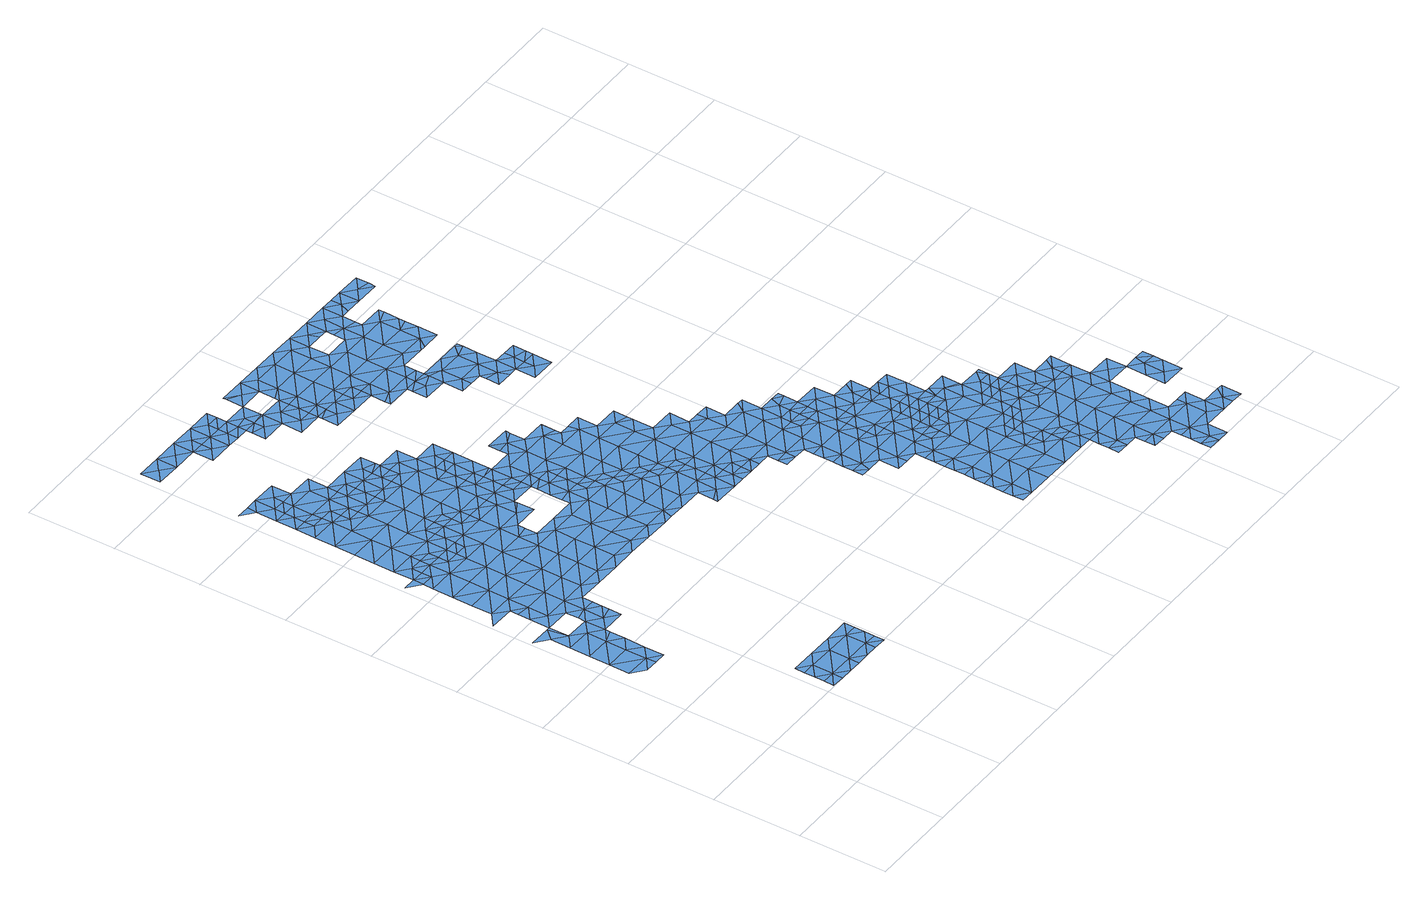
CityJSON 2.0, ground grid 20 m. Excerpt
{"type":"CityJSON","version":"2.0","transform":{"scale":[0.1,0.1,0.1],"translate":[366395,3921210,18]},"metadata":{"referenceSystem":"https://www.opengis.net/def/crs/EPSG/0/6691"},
"CityObjects":{
"waterbody1":{"type":"WaterBody","attributes":{"name":"9","class":"1140","function":"1","WaterBodyRiverFloodingRiskAttribute.description":"5","WaterBodyRiverFloodingRiskAttribute.rankOrg":"1","WaterBodyRiverFloodingRiskAttribute.adminType":"2","WaterBodyRiverFloodingRiskAttribute.scale":"L1"},"geometry":[{"type":"MultiSurface","lod":"1","boundaries":[[[0,1,2]],[[2,1,3]],[[4,1,0]],[[1,5,3]],[[5,6,3]],[[7,3,6]],[[7,8,9]],[[10,1,4]],[[11,12,13]],[[13,9,14]],[[8,14,9]],[[15,5,1]],[[14,11,13]],[[8,7,6]],[[1,10,15]],[[5,16,6]],[[11,14,17]],[[5,15,16]],[[18,19,20]],[[16,21,6]],[[6,22,8]],[[23,14,8]],[[17,24,25]],[[22,6,21]],[[22,23,8]],[[25,26,27]],[[19,28,20]],[[20,29,30]],[[24,17,31]],[[25,24,26]],[[19,27,26]],[[28,29,20]],[[29,32,30]],[[26,28,19]],[[22,33,23]],[[34,33,22]],[[23,35,36]],[[33,35,23]],[[36,35,31]],[[24,37,26]],[[32,38,39]],[[40,41,39]],[[37,28,26]],[[24,31,42]],[[43,38,32]],[[43,32,29]],[[44,35,33]],[[45,44,33]],[[31,35,42]],[[45,33,34]],[[24,42,37]],[[46,29,28]],[[40,39,38]],[[35,47,42]],[[48,35,44]],[[49,46,28]],[[49,28,37]],[[47,35,48]],[[29,50,43]],[[51,52,53]],[[52,40,38]],[[51,40,52]],[[46,50,29]],[[47,54,42]],[[55,37,42]],[[43,50,38]],[[56,53,52]],[[38,57,52]],[[58,49,37]],[[59,56,52]],[[57,59,52]],[[60,54,47]],[[38,61,57]],[[42,54,55]],[[59,62,56]],[[49,58,46]],[[38,50,61]],[[37,55,58]],[[46,63,50]],[[64,57,61]],[[60,65,54]],[[66,46,58]],[[61,67,64]],[[68,58,55]],[[46,66,63]],[[55,54,69]],[[70,67,61]],[[61,50,70]],[[71,65,60]],[[69,54,65]],[[69,68,55]],[[72,66,58]],[[50,63,70]],[[66,72,63]],[[70,73,67]],[[73,74,75]],[[75,67,73]],[[58,68,72]],[[73,76,74]],[[77,65,71]],[[65,78,69]],[[76,79,80]],[[72,81,63]],[[80,74,76]],[[82,68,69]],[[70,83,73]],[[70,63,83]],[[84,79,76]],[[85,77,71]],[[78,65,77]],[[78,82,69]],[[63,81,83]],[[76,73,86]],[[87,84,76]],[[72,88,81]],[[87,76,86]],[[89,73,83]],[[86,73,89]],[[72,68,90]],[[91,84,87]],[[92,83,81]],[[88,93,81]],[[93,92,81]],[[72,90,88]],[[68,82,90]],[[94,77,85]],[[95,86,89]],[[78,77,94]],[[90,96,88]],[[97,98,78]],[[99,100,83]],[[83,92,99]],[[95,89,101]],[[82,98,90]],[[85,102,94]],[[78,94,97]],[[82,78,98]],[[89,83,100]],[[89,100,101]],[[98,103,90]],[[92,104,99]],[[90,103,96]],[[105,101,100]],[[106,100,99]],[[97,94,107]],[[108,98,97]],[[94,102,107]],[[109,106,99]],[[109,99,104]],[[103,110,96]],[[100,111,105]],[[102,112,107]],[[97,107,108]],[[100,106,111]],[[98,113,103]],[[114,98,108]],[[115,111,106]],[[113,98,114]],[[103,113,110]],[[112,116,107]],[[106,117,115]],[[118,111,115]],[[108,107,116]],[[110,119,120]],[[121,116,112]],[[122,114,108]],[[120,119,123]],[[119,110,113]],[[124,122,108]],[[118,115,125]],[[125,115,117]],[[119,126,123]],[[108,116,124]],[[114,127,113]],[[128,116,121]],[[129,118,125]],[[130,119,113]],[[131,123,126]],[[131,132,117]],[[127,130,113]],[[132,131,126]],[[130,133,119]],[[133,134,119]],[[119,134,126]],[[127,114,122]],[[128,135,116]],[[116,136,124]],[[137,138,126]],[[126,134,137]],[[132,126,138]],[[139,122,124]],[[140,130,127]],[[136,116,135]],[[136,139,124]],[[127,122,141]],[[142,140,127]],[[128,143,135]],[[141,142,127]],[[142,144,140]],[[141,122,139]],[[145,146,147]],[[146,145,143]],[[148,135,143]],[[149,141,139]],[[150,139,136]],[[148,151,135]],[[151,150,136]],[[152,149,139]],[[147,153,145]],[[136,135,151]],[[143,145,148]],[[152,139,150]],[[149,152,154]],[[153,155,145]],[[145,155,148]],[[156,150,151]],[[157,158,148]],[[148,158,151]],[[148,155,157]],[[153,159,155]],[[160,156,151]],[[153,161,159]],[[151,158,160]],[[162,155,159]],[[163,156,160]],[[164,159,161]],[[159,165,162]],[[166,159,164]],[[165,159,166]]]}]},
"waterbody2":{"type":"WaterBody","attributes":{"name":"9","class":"1140","function":"1","WaterBodyRiverFloodingRiskAttribute.description":"5","WaterBodyRiverFloodingRiskAttribute.rankOrg":"2","WaterBodyRiverFloodingRiskAttribute.adminType":"2","WaterBodyRiverFloodingRiskAttribute.scale":"L1"},"geometry":[{"type":"MultiSurface","lod":"1","boundaries":[[[167,41,168]],[[41,40,168]],[[51,53,168]],[[168,53,169]],[[51,168,40]],[[53,170,169]],[[171,169,172]],[[53,56,170]],[[172,169,170]],[[173,174,175]],[[175,171,173]],[[56,62,170]],[[173,171,172]],[[176,177,174]],[[62,178,170]],[[170,178,172]],[[179,174,173]],[[64,180,57]],[[181,177,182]],[[59,57,180]],[[62,59,180]],[[183,184,181]],[[176,174,179]],[[180,178,62]],[[181,182,183]],[[185,181,184]],[[182,177,176]],[[172,186,173]],[[187,188,185]],[[189,188,190]],[[191,187,185]],[[64,75,180]],[[192,172,178]],[[185,184,191]],[[173,186,179]],[[67,75,64]],[[74,178,180]],[[193,182,176]],[[75,74,180]],[[179,194,176]],[[172,192,186]],[[195,188,187]],[[190,188,195]],[[74,80,178]],[[79,192,178]],[[176,196,193]],[[80,79,178]],[[197,196,176]],[[179,198,194]],[[197,176,194]],[[198,179,186]],[[195,187,199]],[[199,187,200]],[[201,186,192]],[[202,192,79]],[[203,194,198]],[[202,201,192]],[[200,204,199]],[[84,202,79]],[[198,205,203]],[[195,199,206]],[[198,186,201]],[[206,199,204]],[[84,91,202]],[[198,207,205]],[[207,198,201]],[[208,201,202]],[[87,209,91]],[[210,202,91]],[[211,205,207]],[[87,86,209]],[[209,86,95]],[[212,207,201]],[[213,211,207]],[[210,91,209]],[[95,101,209]],[[202,210,208]],[[212,213,207]],[[201,208,212]],[[209,101,214]],[[210,215,208]],[[210,209,215]],[[216,213,212]],[[101,105,214]],[[215,209,214]],[[217,216,212]],[[105,111,214]],[[218,219,208]],[[208,215,218]],[[212,208,219]],[[111,220,214]],[[212,219,217]],[[215,214,220]],[[221,222,215]],[[221,215,220]],[[223,224,217]],[[218,215,222]],[[118,225,111]],[[224,223,226]],[[220,111,225]],[[227,228,218]],[[218,228,219]],[[217,219,223]],[[218,222,227]],[[229,220,225]],[[230,223,219]],[[228,230,219]],[[118,129,225]],[[225,231,229]],[[226,223,232]],[[231,225,129]],[[233,234,228]],[[223,230,232]],[[125,117,235]],[[235,117,132]],[[230,228,234]],[[129,125,235]],[[129,236,231]],[[236,129,235]],[[140,133,130]],[[132,138,235]],[[233,237,234]],[[133,238,134]],[[230,234,239]],[[237,239,234]],[[133,140,238]],[[137,134,240]],[[231,236,241]],[[134,238,240]],[[138,137,240]],[[140,144,238]],[[235,138,242]],[[236,235,243]],[[149,142,141]],[[138,240,242]],[[144,244,238]],[[235,242,243]],[[241,236,243]],[[142,245,144]],[[238,246,240]],[[142,149,245]],[[241,247,248]],[[245,244,144]],[[149,154,245]],[[249,248,247]],[[241,243,247]],[[242,240,246]],[[238,244,246]],[[250,243,242]],[[247,251,249]],[[243,252,247]],[[154,253,245]],[[254,242,246]],[[152,150,156]],[[245,255,244]],[[154,152,256]],[[253,255,245]],[[152,156,256]],[[250,242,254]],[[243,250,252]],[[257,247,252]],[[256,253,154]],[[244,258,246]],[[251,247,257]],[[156,163,256]],[[259,254,246]],[[157,260,158]],[[157,155,260]],[[155,162,260]],[[258,259,246]],[[163,261,256]],[[244,255,258]],[[262,163,160]],[[250,254,263]],[[256,264,253]],[[160,158,262]],[[252,250,265]],[[158,260,262]],[[162,165,260]],[[264,255,253]],[[266,250,263]],[[262,261,163]],[[265,250,266]],[[263,254,259]],[[267,262,260]],[[265,266,268]],[[256,261,264]],[[255,269,258]],[[166,270,165]],[[271,260,165]],[[166,164,270]],[[264,269,255]],[[263,259,272]],[[270,164,273]],[[259,258,274]],[[271,165,270]],[[273,275,270]],[[276,264,261]],[[272,259,277]],[[260,271,267]],[[277,259,274]],[[278,258,269]],[[274,258,278]],[[261,262,276]],[[279,269,264]],[[280,281,282]],[[283,271,270]],[[262,267,276]],[[283,270,275]],[[284,279,264]],[[276,284,264]],[[285,286,287]],[[278,288,274]],[[275,281,289]],[[290,267,271]],[[281,280,289]],[[291,269,279]],[[278,269,291]],[[283,275,289]],[[291,292,278]],[[293,286,294]],[[286,285,294]],[[280,295,289]],[[296,297,298]],[[290,271,283]],[[267,299,276]],[[300,301,302]],[[288,278,292]],[[300,293,301]],[[290,299,267]],[[285,303,294]],[[284,304,279]],[[293,294,301]],[[305,297,296]],[[306,297,305]],[[284,276,307]],[[289,308,283]],[[309,302,310]],[[311,306,305]],[[302,301,310]],[[295,309,310]],[[307,304,284]],[[289,295,312]],[[313,314,315]],[[316,301,294]],[[313,311,305]],[[315,311,313]],[[307,276,317]],[[276,299,317]],[[303,318,319]],[[295,310,312]],[[318,320,319]],[[321,316,294]],[[294,303,321]],[[322,323,324]],[[325,310,301]],[[289,312,308]],[[326,299,290]],[[322,314,313]],[[324,314,322]],[[321,303,319]],[[290,283,327]],[[307,317,328]],[[329,330,296]],[[331,317,299]],[[320,332,319]],[[333,334,335]],[[305,296,330]],[[305,336,313]],[[283,308,327]],[[333,323,322]],[[335,323,333]],[[326,331,299]],[[330,336,305]],[[312,337,308]],[[325,301,316]],[[332,338,319]],[[326,290,327]],[[328,317,339]],[[340,332,341]],[[339,317,331]],[[313,342,322]],[[319,343,321]],[[340,334,333]],[[341,334,340]],[[312,310,344]],[[345,316,321]],[[336,342,313]],[[342,333,322]],[[338,343,319]],[[346,347,308]],[[344,310,325]],[[312,344,337]],[[340,338,332]],[[308,337,346]],[[343,345,321]],[[327,308,347]],[[345,348,316]],[[349,325,316]],[[350,326,327]],[[348,349,316]],[[351,340,333]],[[331,326,352]],[[342,351,333]],[[327,347,350]],[[353,338,340]],[[354,337,344]],[[330,329,355]],[[350,356,326]],[[357,358,325]],[[325,358,344]],[[356,352,326]],[[357,325,349]],[[359,353,340]],[[351,359,340]],[[360,345,343]],[[361,354,344]],[[362,343,338]],[[336,330,363]],[[358,361,344]],[[364,362,338]],[[350,347,365]],[[364,338,353]],[[365,347,366]],[[363,330,355]],[[363,367,336]],[[368,360,343]],[[369,350,365]],[[342,336,367]],[[368,343,362]],[[366,370,365]],[[367,371,342]],[[342,372,351]],[[373,353,359]],[[370,374,365]],[[361,358,375]],[[365,374,369]],[[375,358,376]],[[377,368,362]],[[355,378,363]],[[379,377,362]],[[351,380,359]],[[381,382,370]],[[363,383,367]],[[382,361,375]],[[381,361,382]],[[372,342,371]],[[369,374,384]],[[373,359,385]],[[376,386,375]],[[380,385,359]],[[387,368,377]],[[388,389,367]],[[390,382,375]],[[367,389,371]],[[363,378,383]],[[388,367,383]],[[386,390,375]],[[380,351,372]],[[355,391,378]],[[379,392,377]],[[393,370,382]],[[394,392,379]],[[395,387,377]],[[396,397,371]],[[371,397,372]],[[396,371,389]],[[392,395,377]],[[398,399,385]],[[380,398,385]],[[400,390,386]],[[401,383,378]],[[382,390,393]],[[399,402,394]],[[403,404,391]],[[391,404,378]],[[400,386,405]],[[397,406,372]],[[372,406,380]],[[407,401,378]],[[402,399,398]],[[404,407,378]],[[408,390,400]],[[409,398,380]],[[407,410,401]],[[405,411,400]],[[412,402,398]],[[406,397,413]],[[414,408,400]],[[411,414,400]],[[409,380,406]],[[415,412,398]],[[413,416,406]],[[415,398,409]],[[416,417,406]],[[406,417,409]],[[413,418,416]],[[419,420,421]],[[415,422,412]],[[421,412,422]],[[423,424,409]],[[421,422,419]],[[409,417,423]],[[415,409,424]],[[425,419,422]],[[422,415,426]],[[415,424,426]],[[422,426,427]],[[425,422,427]],[[426,424,428]],[[428,424,429]],[[430,426,428]],[[429,431,428]],[[431,430,428]],[[431,429,432]],[[433,430,431]]]}]},
"waterbody3":{"type":"WaterBody","attributes":{"name":"9","class":"1140","function":"1","WaterBodyRiverFloodingRiskAttribute.description":"5","WaterBodyRiverFloodingRiskAttribute.rankOrg":"1","WaterBodyRiverFloodingRiskAttribute.adminType":"2","WaterBodyRiverFloodingRiskAttribute.scale":"L1"},"geometry":[{"type":"MultiSurface","lod":"1","boundaries":[[[434,435,436]],[[435,437,436]],[[435,438,437]],[[439,440,441]],[[442,443,440]],[[444,443,442]],[[443,445,446]],[[440,447,442]],[[447,440,448]],[[439,448,440]],[[436,449,450]],[[446,449,436]],[[445,449,446]],[[443,451,445]],[[452,453,437]],[[454,441,455]],[[440,455,441]],[[450,434,436]],[[437,446,436]],[[443,446,455]],[[443,444,451]],[[443,455,440]],[[453,454,455]],[[455,437,453]],[[437,455,446]],[[437,456,452]],[[438,456,437]]]}]},
"waterbody4":{"type":"WaterBody","attributes":{"name":"9","class":"1140","function":"1","WaterBodyRiverFloodingRiskAttribute.description":"5","WaterBodyRiverFloodingRiskAttribute.rankOrg":"1","WaterBodyRiverFloodingRiskAttribute.adminType":"2","WaterBodyRiverFloodingRiskAttribute.scale":"L1"},"geometry":[{"type":"MultiSurface","lod":"1","boundaries":[[[457,458,459]],[[458,457,460]],[[459,204,457]],[[461,462,458]],[[463,461,458]],[[224,226,464]],[[224,464,217]],[[216,217,464]],[[203,205,465]],[[204,200,457]],[[200,191,457]],[[200,187,191]],[[191,184,457]],[[466,463,467]],[[463,205,467]],[[465,458,196]],[[205,463,465]],[[205,211,467]],[[211,213,467]],[[468,467,213]],[[196,458,460]],[[184,460,457]],[[468,213,464]],[[469,468,464]],[[184,183,460]],[[465,194,203]],[[226,469,464]],[[466,467,468]],[[458,465,463]],[[183,193,460]],[[183,182,193]],[[193,196,460]],[[196,197,465]],[[197,194,465]],[[216,464,213]],[[459,458,462]],[[459,470,204]],[[459,462,470]]]}]},
"waterbody5":{"type":"WaterBody","attributes":{"name":"9","class":"1140","function":"1","WaterBodyRiverFloodingRiskAttribute.description":"5","WaterBodyRiverFloodingRiskAttribute.rankOrg":"1","WaterBodyRiverFloodingRiskAttribute.adminType":"2","WaterBodyRiverFloodingRiskAttribute.scale":"L1"},"geometry":[{"type":"MultiSurface","lod":"1","boundaries":[[[471,472,473]],[[474,471,475]],[[476,477,478]],[[479,477,476]],[[480,477,479]],[[479,481,480]],[[481,479,482]],[[475,482,474]],[[473,475,471]],[[473,483,475]],[[484,473,472]],[[484,472,485]],[[483,480,481]],[[480,478,477]],[[482,475,483]],[[483,481,482]],[[472,471,486]],[[485,486,487]],[[486,485,472]]]}]},
"waterbody6":{"type":"WaterBody","attributes":{"name":"9","class":"1140","function":"1","WaterBodyRiverFloodingRiskAttribute.description":"5","WaterBodyRiverFloodingRiskAttribute.rankOrg":"2","WaterBodyRiverFloodingRiskAttribute.adminType":"2","WaterBodyRiverFloodingRiskAttribute.scale":"L1"},"geometry":[{"type":"MultiSurface","lod":"1","boundaries":[[[468,488,489]],[[461,463,490]],[[488,468,469]],[[466,490,463]],[[491,469,226]],[[489,462,490]],[[466,468,490]],[[469,491,488]],[[492,488,491]],[[462,461,490]],[[492,489,488]],[[490,468,489]]]}]},
"waterbody7":{"type":"WaterBody","attributes":{"name":"9","class":"1140","function":"1","WaterBodyRiverFloodingRiskAttribute.description":"5","WaterBodyRiverFloodingRiskAttribute.rankOrg":"2","WaterBodyRiverFloodingRiskAttribute.adminType":"2","WaterBodyRiverFloodingRiskAttribute.scale":"L1"},"geometry":[{"type":"MultiSurface","lod":"1","boundaries":[[[493,494,495]],[[486,471,496]],[[471,494,496]],[[497,498,499]],[[497,496,498]],[[497,487,496]],[[471,474,495]],[[487,486,496]],[[498,496,494]],[[495,494,471]],[[474,482,495]],[[482,493,495]]]}]},
"waterbody8":{"type":"WaterBody","attributes":{"name":"9","class":"1140","function":"1","WaterBodyRiverFloodingRiskAttribute.description":"5","WaterBodyRiverFloodingRiskAttribute.rankOrg":"1","WaterBodyRiverFloodingRiskAttribute.adminType":"2","WaterBodyRiverFloodingRiskAttribute.scale":"L1"},"geometry":[{"type":"MultiSurface","lod":"1","boundaries":[[[227,222,500]],[[229,501,502]],[[503,500,502]],[[501,229,231]],[[221,220,502]],[[502,220,229]],[[233,227,500]],[[237,233,500]],[[503,237,500]],[[222,502,500]],[[222,221,502]],[[503,502,501]],[[227,233,228]]]}]},
"waterbody9":{"type":"WaterBody","attributes":{"name":"9","class":"1140","function":"1","WaterBodyRiverFloodingRiskAttribute.description":"5","WaterBodyRiverFloodingRiskAttribute.rankOrg":"1","WaterBodyRiverFloodingRiskAttribute.adminType":"2","WaterBodyRiverFloodingRiskAttribute.scale":"L1"},"geometry":[{"type":"MultiSurface","lod":"1","boundaries":[[[504,497,505]],[[505,506,504]],[[507,504,506]],[[497,499,505]],[[497,504,487]],[[507,487,504]],[[506,505,508]]]}]},
"waterbody10":{"type":"WaterBody","attributes":{"name":"9","class":"1140","function":"1","WaterBodyRiverFloodingRiskAttribute.description":"5","WaterBodyRiverFloodingRiskAttribute.rankOrg":"2","WaterBodyRiverFloodingRiskAttribute.adminType":"2","WaterBodyRiverFloodingRiskAttribute.scale":"L1"},"geometry":[{"type":"MultiSurface","lod":"1","boundaries":[[[509,508,510]],[[505,510,508]],[[509,511,512]],[[513,511,509]],[[505,499,514]],[[515,516,512]],[[515,512,517]],[[518,517,511]],[[518,511,519]],[[511,517,512]],[[520,509,510]],[[513,519,511]],[[520,510,514]],[[512,516,508]],[[505,514,510]],[[508,509,512]]]}]},
"waterbody11":{"type":"WaterBody","attributes":{"name":"9","class":"1140","function":"1","WaterBodyRiverFloodingRiskAttribute.description":"5","WaterBodyRiverFloodingRiskAttribute.rankOrg":"2","WaterBodyRiverFloodingRiskAttribute.adminType":"2","WaterBodyRiverFloodingRiskAttribute.scale":"L1"},"geometry":[{"type":"MultiSurface","lod":"1","boundaries":[[[521,522,523]],[[524,525,521]],[[521,526,522]],[[524,527,528]],[[527,529,528]],[[529,527,519]],[[530,528,529]],[[528,530,525]],[[525,531,521]],[[531,526,521]],[[523,524,521]],[[524,528,525]]]}]},
"waterbody12":{"type":"WaterBody","attributes":{"name":"9","class":"1140","function":"1","WaterBodyRiverFloodingRiskAttribute.description":"5","WaterBodyRiverFloodingRiskAttribute.rankOrg":"2","WaterBodyRiverFloodingRiskAttribute.adminType":"2","WaterBodyRiverFloodingRiskAttribute.scale":"L1"},"geometry":[{"type":"MultiSurface","lod":"1","boundaries":[[[532,533,534]],[[533,535,534]],[[536,534,537]],[[534,536,532]],[[536,538,532]],[[533,532,539]],[[535,537,534]]]}]},
"waterbody13":{"type":"WaterBody","attributes":{"name":"9","class":"1140","function":"1","WaterBodyRiverFloodingRiskAttribute.description":"5","WaterBodyRiverFloodingRiskAttribute.rankOrg":"1","WaterBodyRiverFloodingRiskAttribute.adminType":"2","WaterBodyRiverFloodingRiskAttribute.scale":"L1"},"geometry":[{"type":"MultiSurface","lod":"1","boundaries":[[[540,541,542]],[[540,543,541]],[[544,545,546]],[[545,544,547]],[[548,549,550]],[[551,550,549]],[[551,552,553]],[[554,552,551]],[[555,552,554]],[[552,555,556]],[[557,558,559]],[[557,560,558]],[[557,554,561]],[[554,549,561]],[[561,549,562]],[[557,561,560]],[[563,558,560]],[[563,564,558]],[[565,564,563]],[[553,566,545]],[[546,567,568]],[[559,569,567]],[[559,567,570]],[[571,572,573]],[[574,539,575]],[[576,577,578]],[[579,578,580]],[[570,567,556]],[[566,553,556]],[[567,566,556]],[[566,567,546]],[[546,545,566]],[[579,547,544]],[[581,516,582]],[[518,583,517]],[[584,517,583]],[[517,584,515]],[[515,584,516]],[[554,551,549]],[[552,556,553]],[[558,569,559]],[[564,569,558]],[[565,563,585]],[[586,587,564]],[[588,589,565]],[[590,578,577]],[[590,580,578]],[[572,591,573]],[[572,542,541]],[[592,567,569]],[[543,592,541]],[[568,567,592]],[[541,592,569]],[[526,531,585]],[[574,575,593]],[[526,585,522]],[[563,522,585]],[[563,594,522]],[[523,522,594]],[[575,531,593]],[[531,575,585]],[[591,595,573]],[[575,565,585]],[[575,588,565]],[[575,539,588]],[[596,586,589]],[[539,532,588]],[[597,589,588]],[[532,597,588]],[[532,538,597]],[[564,565,586]],[[589,586,565]],[[576,579,544]],[[578,579,576]],[[544,598,576]],[[546,598,544]],[[569,564,587]],[[569,587,541]],[[541,587,572]],[[572,587,591]],[[587,586,591]],[[591,586,596]],[[527,583,519]],[[527,524,583]],[[594,583,524]],[[594,599,583]],[[560,599,594]],[[562,599,560]],[[599,562,584]],[[562,582,584]],[[548,582,562]],[[600,582,548]],[[601,582,600]],[[601,581,582]],[[602,603,604]],[[602,601,603]],[[602,507,601]],[[602,605,507]],[[601,600,603]],[[606,603,600]],[[605,602,604]],[[548,550,606]],[[571,542,572]],[[518,519,583]],[[594,524,523]],[[599,584,583]],[[560,594,563]],[[561,562,560]],[[516,584,582]],[[548,562,549]],[[606,600,548]],[[607,591,596]],[[591,607,595]]]}]},
"waterbody14":{"type":"WaterBody","attributes":{"name":"9","class":"1140","function":"1","WaterBodyRiverFloodingRiskAttribute.description":"5","WaterBodyRiverFloodingRiskAttribute.rankOrg":"1","WaterBodyRiverFloodingRiskAttribute.adminType":"2","WaterBodyRiverFloodingRiskAttribute.scale":"L1"},"geometry":[{"type":"MultiSurface","lod":"1","boundaries":[[[608,538,609]],[[610,611,612]],[[610,612,613]],[[613,612,614]],[[608,609,615]],[[616,609,537]],[[617,618,619]],[[620,616,537]],[[621,619,622]],[[623,624,611]],[[618,617,625]],[[617,619,610]],[[618,622,619]],[[611,619,621]],[[619,611,610]],[[612,611,624]],[[612,626,614]],[[627,628,629]],[[608,615,627]],[[627,615,628]],[[628,615,623]],[[623,615,624]],[[615,609,624]],[[630,612,624]],[[612,630,626]],[[620,631,616]],[[630,616,631]],[[616,630,624]],[[609,616,624]],[[537,609,536]],[[536,609,538]]]}]},
"waterbody15":{"type":"WaterBody","attributes":{"name":"9","class":"1140","function":"1","WaterBodyRiverFloodingRiskAttribute.description":"5","WaterBodyRiverFloodingRiskAttribute.rankOrg":"2","WaterBodyRiverFloodingRiskAttribute.adminType":"2","WaterBodyRiverFloodingRiskAttribute.scale":"L1"},"geometry":[{"type":"MultiSurface","lod":"1","boundaries":[[[632,625,633]],[[617,633,625]],[[633,610,634]],[[632,633,634]],[[617,610,633]]]}]},
"waterbody16":{"type":"WaterBody","attributes":{"name":"9","class":"1140","function":"1","WaterBodyRiverFloodingRiskAttribute.description":"5","WaterBodyRiverFloodingRiskAttribute.rankOrg":"1","WaterBodyRiverFloodingRiskAttribute.adminType":"2","WaterBodyRiverFloodingRiskAttribute.scale":"L1"},"geometry":[{"type":"MultiSurface","lod":"1","boundaries":[[[354,361,635]],[[381,366,635]],[[381,635,361]],[[337,354,346]],[[346,354,635]],[[370,366,381]],[[347,346,366]],[[366,346,635]]]}]},
"waterbody17":{"type":"WaterBody","attributes":{"name":"9","class":"1140","function":"1","WaterBodyRiverFloodingRiskAttribute.description":"5","WaterBodyRiverFloodingRiskAttribute.rankOrg":"1","WaterBodyRiverFloodingRiskAttribute.adminType":"2","WaterBodyRiverFloodingRiskAttribute.scale":"L1"},"geometry":[{"type":"MultiSurface","lod":"1","boundaries":[[[399,394,636]],[[364,373,636]],[[373,364,353]],[[636,362,364]],[[379,362,636]],[[394,379,636]],[[373,385,636]],[[385,399,636]]]}]},
"waterbody18":{"type":"WaterBody","attributes":{"name":"9","class":"1140","function":"1","WaterBodyRiverFloodingRiskAttribute.description":"5","WaterBodyRiverFloodingRiskAttribute.rankOrg":"1","WaterBodyRiverFloodingRiskAttribute.adminType":"2","WaterBodyRiverFloodingRiskAttribute.scale":"L1"},"geometry":[{"type":"MultiSurface","lod":"1","boundaries":[[[637,386,376]],[[386,637,638]],[[639,349,348]],[[640,641,638]],[[642,638,641]],[[642,411,638]],[[411,405,638]],[[643,641,640]],[[643,387,395]],[[405,386,638]],[[637,349,639]],[[387,640,368]],[[643,640,387]],[[360,639,345]],[[348,345,639]],[[357,349,637]],[[358,357,637]],[[376,358,637]],[[639,640,637]],[[640,639,368]],[[360,368,639]],[[640,638,637]]]}]},
"waterbody19":{"type":"WaterBody","attributes":{"name":"9","class":"1140","function":"1","WaterBodyRiverFloodingRiskAttribute.description":"5","WaterBodyRiverFloodingRiskAttribute.rankOrg":"1","WaterBodyRiverFloodingRiskAttribute.adminType":"2","WaterBodyRiverFloodingRiskAttribute.scale":"L1"},"geometry":[{"type":"MultiSurface","lod":"1","boundaries":[[[644,395,392]],[[644,392,645]],[[421,644,645]],[[644,421,420]],[[421,645,412]],[[645,392,394]],[[402,412,645]],[[394,402,645]]]}]},
"waterbody20":{"type":"WaterBody","attributes":{"name":"9","class":"1140","function":"1","WaterBodyRiverFloodingRiskAttribute.description":"5","WaterBodyRiverFloodingRiskAttribute.rankOrg":"2","WaterBodyRiverFloodingRiskAttribute.adminType":"2","WaterBodyRiverFloodingRiskAttribute.scale":"L1"},"geometry":[{"type":"MultiSurface","lod":"1","boundaries":[[[646,647,648]],[[649,420,646]],[[643,649,641]],[[648,649,646]],[[648,641,649]],[[642,650,411]],[[644,420,649]],[[643,395,649]],[[644,649,395]],[[650,648,647]],[[642,648,650]],[[641,648,642]]]}]},
"waterbody21":{"type":"WaterBody","attributes":{"name":"9","class":"1140","function":"1","WaterBodyRiverFloodingRiskAttribute.description":"5","WaterBodyRiverFloodingRiskAttribute.rankOrg":"1","WaterBodyRiverFloodingRiskAttribute.adminType":"2","WaterBodyRiverFloodingRiskAttribute.scale":"L1"},"geometry":[{"type":"MultiSurface","lod":"1","boundaries":[[[651,652,653]],[[654,383,401]],[[388,383,654]],[[652,655,653]],[[656,653,657]],[[658,659,660]],[[661,662,663]],[[423,417,661]],[[418,664,665]],[[666,418,413]],[[396,413,397]],[[667,668,669]],[[670,671,672]],[[673,670,672]],[[669,668,674]],[[675,676,677]],[[666,389,654]],[[675,678,676]],[[679,680,681]],[[675,677,682]],[[683,678,684]],[[667,669,685]],[[686,678,683]],[[660,687,658]],[[688,679,681]],[[689,688,681]],[[690,688,689]],[[403,691,404]],[[689,692,690]],[[658,693,659]],[[694,695,696]],[[697,695,694]],[[698,655,699]],[[689,681,700]],[[698,657,655]],[[698,672,657]],[[698,701,672]],[[663,432,661]],[[701,702,672]],[[703,704,705]],[[664,680,665]],[[705,704,706]],[[707,706,704]],[[707,704,699]],[[699,704,701]],[[703,701,704]],[[673,672,702]],[[672,671,657]],[[671,708,657]],[[657,708,709]],[[696,708,694]],[[666,664,418]],[[710,664,666]],[[700,711,685]],[[711,410,407]],[[401,410,654]],[[388,654,389]],[[413,396,666]],[[666,654,710]],[[659,712,660]],[[396,389,666]],[[713,662,665]],[[661,665,662]],[[417,665,661]],[[416,665,417]],[[416,418,665]],[[424,423,429]],[[429,423,661]],[[432,429,661]],[[664,681,680]],[[710,681,664]],[[700,681,710]],[[678,675,682]],[[709,656,657]],[[653,655,657]],[[699,701,698]],[[710,711,700]],[[711,710,410]],[[410,710,654]],[[678,682,684]],[[684,682,689]],[[682,692,689]],[[700,684,689]],[[684,700,683]],[[685,683,700]],[[669,683,685]],[[669,686,683]],[[674,686,669]],[[670,668,671]],[[670,674,668]],[[714,671,668]],[[714,694,671]],[[694,714,712]],[[712,714,660]],[[660,714,667]],[[691,660,667]],[[660,691,687]],[[403,687,691]],[[407,404,711]],[[691,711,404]],[[685,711,691]],[[656,715,653]],[[715,651,653]],[[715,716,651]],[[680,713,665]],[[685,691,667]],[[697,694,712]],[[671,694,708]],[[714,668,667]]]}]},
"waterbody22":{"type":"WaterBody","attributes":{"name":"9","class":"1140","function":"1","WaterBodyRiverFloodingRiskAttribute.description":"5","WaterBodyRiverFloodingRiskAttribute.rankOrg":"2","WaterBodyRiverFloodingRiskAttribute.adminType":"2","WaterBodyRiverFloodingRiskAttribute.scale":"L1"},"geometry":[{"type":"MultiSurface","lod":"1","boundaries":[[[717,718,719]],[[690,692,719]],[[690,719,688]],[[719,692,717]],[[662,720,663]],[[680,679,713]],[[721,432,720]],[[663,720,432]],[[679,688,722]],[[718,723,719]],[[723,720,722]],[[720,723,721]],[[723,688,719]],[[723,722,688]],[[662,713,722]],[[713,679,722]],[[662,722,720]]]}]},
"waterbody23":{"type":"WaterBody","attributes":{"name":"9","class":"1140","function":"1","WaterBodyRiverFloodingRiskAttribute.description":"5","WaterBodyRiverFloodingRiskAttribute.rankOrg":"1","WaterBodyRiverFloodingRiskAttribute.adminType":"2","WaterBodyRiverFloodingRiskAttribute.scale":"L1"},"geometry":[{"type":"MultiSurface","lod":"1","boundaries":[[[724,725,726]],[[727,676,728]],[[726,725,728]],[[729,730,731]],[[732,725,724]],[[725,732,727]],[[730,727,732]],[[729,727,730]],[[729,676,727]],[[727,728,725]]]}]}
},
"vertices":[
[58,528,8],[87,550,8],[30,551,8],[31,597,8],[89,527,8],[87,597,8],[88,643,8],[31,644,8],[89,689,8],[32,690,8],[115,527,8],[54,759,8],[5,760,8],[33,736,8],[61,713,8],[115,573,8],[116,619,8],[61,759,8],[6,852,8],[63,851,8],[35,875,8],[117,653,8],[117,665,8],[117,712,8],[90,781,8],[62,805,8],[91,828,8],[62,831,8],[91,874,8],[92,920,8],[35,921,8],[118,758,8],[36,967,8],[145,688,8],[173,665,8],[146,734,8],[118,728,8],[148,827,8],[94,1013,8],[37,1013,8],[66,1036,8],[37,1036,8],[147,781,8],[93,966,8],[174,711,8],[174,695,8],[149,919,8],[175,757,8],[175,733,8],[148,873,8],[150,965,8],[66,1059,8],[94,1059,8],[66,1082,8],[204,780,8],[204,826,8],[95,1082,8],[122,1035,8],[205,872,8],[123,1058,8],[232,756,8],[150,1012,8],[123,1081,8],[206,965,8],[151,1035,8],[260,779,8],[206,918,8],[179,1034,8],[262,871,8],[261,825,8],[207,1011,8],[288,755,8],[262,918,8],[208,1057,8],[180,1081,8],[179,1057,8],[208,1103,8],[317,778,8],[318,824,8],[180,1127,8],[180,1104,8],[263,964,8],[318,870,8],[264,1010,8],[209,1126,8],[345,755,8],[236,1080,8],[237,1103,8],[291,940,8],[264,1056,8],[319,917,8],[237,1126,8],[292,986,8],[292,968,8],[374,777,8],[265,1079,8],[348,939,8],[375,823,8],[375,870,8],[321,1009,8],[321,1055,8],[293,1079,8],[402,754,8],[376,916,8],[349,986,8],[322,1078,8],[349,1032,8],[431,776,8],[431,823,8],[349,1026,8],[405,939,8],[350,1078,8],[459,753,7],[433,915,8],[432,869,8],[378,1054,8],[487,776,7],[406,1031,8],[378,1078,8],[433,961,8],[405,957,8],[480,753,7],[489,868,7],[405,985,8],[488,822,7],[406,1054,8],[434,1007,8],[489,914,7],[515,752,7],[407,1077,8],[461,938,7],[406,1016,8],[434,1031,8],[462,961,7],[462,984,8],[544,775,7],[545,821,7],[462,1007,8],[463,1030,8],[545,867,7],[490,937,7],[517,891,7],[518,914,7],[572,751,6],[518,937,7],[600,728,5],[572,715,5],[571,705,5],[601,774,7],[546,890,7],[573,844,7],[601,820,7],[574,867,7],[628,704,5],[574,890,7],[629,750,6],[602,843,7],[629,773,7],[630,797,7],[657,727,5],[630,820,7],[656,704,5],[657,750,6],[630,843,7],[685,703,5],[686,749,6],[685,726,5],
[9,1060,8],[38,1060,8],[38,1106,8],[95,1105,8],[39,1152,8],[96,1151,8],[96,1197,8],[40,1244,8],[40,1198,8],[98,1290,8],[41,1291,8],[152,1104,8],[97,1244,8],[151,1058,8],[42,1337,8],[70,1313,8],[70,1336,8],[70,1360,8],[42,1383,8],[153,1197,8],[71,1406,8],[43,1429,8],[15,1453,8],[45,1452,8],[71,1383,8],[152,1150,8],[98,1313,8],[126,1266,8],[72,1452,8],[126,1312,8],[126,1289,8],[154,1243,8],[100,1428,8],[99,1405,8],[210,1196,8],[209,1149,8],[154,1266,8],[128,1405,8],[182,1265,8],[128,1451,8],[210,1242,8],[267,1195,8],[265,1102,8],[266,1149,8],[211,1265,8],[267,1241,8],[239,1265,8],[322,1102,8],[323,1148,8],[268,1264,8],[296,1264,8],[323,1194,8],[324,1240,8],[351,1124,8],[351,1147,8],[351,1170,8],[325,1286,8],[296,1287,8],[379,1101,8],[297,1310,8],[352,1194,8],[352,1217,8],[379,1124,8],[353,1263,8],[407,1123,8],[353,1309,8],[380,1216,8],[381,1239,8],[435,1054,8],[435,1100,8],[409,1216,8],[490,960,7],[409,1262,8],[491,1007,7],[464,1123,8],[491,1053,7],[492,1099,7],[547,960,7],[546,913,7],[547,1006,7],[493,1145,7],[464,1142,8],[465,1169,7],[549,1098,7],[522,1168,7],[521,1122,7],[603,912,7],[548,1052,7],[604,959,7],[602,866,7],[521,1156,7],[604,1005,7],[605,1051,7],[658,773,7],[659,865,7],[658,819,7],[577,1075,7],[660,912,7],[577,1121,7],[577,1088,7],[715,818,7],[578,1121,7],[660,958,7],[714,726,5],[714,772,7],[601,1074,7],[713,703,5],[633,1028,7],[742,702,5],[716,865,7],[634,1074,7],[661,1004,7],[688,934,7],[769,656,5],[741,679,5],[741,656,5],[770,725,5],[716,911,7],[817,516,5],[796,540,5],[796,517,5],[690,1027,7],[770,679,5],[771,771,6],[689,981,7],[689,995,7],[796,563,5],[824,539,5],[798,655,5],[933,214,4],[905,238,4],[905,215,4],[772,818,6],[797,586,5],[825,586,5],[797,609,5],[852,516,5],[745,933,7],[934,260,4],[905,261,4],[744,887,6],[827,724,5],[797,632,5],[826,632,5],[906,284,4],[826,678,5],[934,307,4],[906,330,4],[906,307,4],[882,585,5],[772,864,6],[852,470,4],[880,492,4],[880,469,4],[881,539,5],[935,353,4],[907,376,4],[907,353,4],[882,631,5],[828,817,6],[828,770,6],[771,887,6],[990,213,4],[990,260,4],[800,840,6],[908,469,4],[936,399,4],[908,423,4],[907,399,4],[991,306,4],[855,701,5],[937,491,4],[801,886,6],[936,445,4],[908,446,4],[992,352,4],[938,538,5],[883,677,5],[910,561,5],[855,724,5],[856,747,5],[910,584,5],[910,607,5],[856,793,6],[992,398,4],[844,840,6],[965,468,4],[883,700,5],[1046,212,4],[857,839,6],[911,631,5],[911,654,5],[993,444,4],[938,561,5],[912,700,5],[966,514,5],[1047,259,4],[965,491,4],[884,770,6],[884,746,5],[1048,305,4],[967,560,5],[892,793,6],[913,746,5],[1049,351,4],[1049,397,4],[993,468,4],[913,778,6],[940,676,5],[940,653,5],[995,537,5],[1104,258,4],[994,514,5],[1050,444,4],[912,723,5],[941,723,5],[1076,281,4],[913,792,6],[1022,467,4],[968,653,5],[995,560,5],[1076,304,4],[1077,328,4],[969,699,5],[1103,212,4],[1023,536,4],[969,745,5],[1023,513,4],[1023,560,4],[1077,351,4],[1077,374,4],[1051,490,4],[1022,490,4],[997,675,5],[1104,281,4],[1051,513,4],[1132,211,4],[1132,234,4],[996,652,5],[1106,396,4],[1132,257,4],[1010,698,5],[1107,443,4],[1133,281,4],[1025,652,5],[1079,512,4],[1106,373,4],[1025,698,5],[1107,489,4],[1134,396,4],[1135,419,4],[1134,373,4],[1090,559,4],[1080,559,4],[1080,536,4],[1108,535,4],[1135,442,4],[1135,465,4],[1137,558,4],[1136,512,4],[1136,518,4],[1164,488,4],[1164,465,4],[1184,511,4],[1192,487,4],[1192,465,4],[1193,511,4],
[224,271,5],[224,248,5],[253,271,5],[252,224,5],[224,225,5],[365,200,5],[366,223,5],[337,200,5],[394,245,5],[366,269,5],[395,268,5],[338,292,5],[310,270,5],[394,222,5],[394,199,5],[281,293,5],[225,294,5],[395,292,5],[252,201,5],[280,201,5],[308,200,5],[309,223,5],[223,202,5],
[99,1382,8],[155,1335,8],[156,1381,8],[98,1336,8],[183,1335,8],[184,1358,8],[183,1312,8],[268,1287,8],[154,1289,8],[212,1311,8],[211,1288,8],[240,1311,8],[268,1310,8],[185,1404,8],
[188,1635,7],[217,1658,7],[189,1681,7],[160,1636,7],[160,1659,7],[18,1638,7],[46,1660,7],[18,1684,7],[74,1637,7],[75,1683,7],[103,1660,7],[131,1636,7],[132,1682,7],[245,1681,7],[245,1657,7],[216,1635,7],[245,1634,7],
[269,1333,8],[241,1357,8],[212,1334,8],[297,1321,8],[297,1356,8],
[131,1590,7],[187,1589,7],[159,1612,7],[216,1612,7],[244,1606,7],[216,1588,7],[244,1588,7],
[380,1193,8],[407,1131,8],[379,1147,8],[408,1170,8],
[273,1611,7],[272,1588,7],[301,1591,7],[301,1633,7],[301,1587,7],
[300,1541,7],[272,1565,7],[328,1517,7],[329,1564,7],[299,1495,7],[244,1574,7],[357,1563,7],[357,1586,7],[357,1540,7],[356,1517,7],[356,1494,7],[243,1542,7],
[441,1470,7],[470,1492,7],[441,1493,7],[413,1493,7],[412,1447,7],[469,1469,7],[384,1494,7],[384,1470,7],[356,1485,7],[355,1448,7],[469,1446,6],
[553,1399,6],[525,1386,6],[553,1375,6],[524,1353,6],[582,1386,6],[581,1352,6],[582,1398,6],[525,1399,6],
[698,1569,6],[669,1559,6],[697,1535,6],[698,1581,6],[671,1651,6],[643,1675,6],[642,1628,6],[670,1674,6],[444,1654,7],[500,1654,6],[472,1677,7],[529,1676,6],[557,1653,6],[586,1675,6],[528,1630,6],[565,1630,6],[585,1629,6],[528,1584,6],[556,1560,6],[584,1583,6],[499,1561,6],[500,1607,6],[443,1608,7],[498,1515,6],[555,1514,6],[554,1468,6],[614,1652,6],[613,1606,6],[641,1598,6],[612,1559,6],[585,1610,6],[697,1519,6],[669,1512,6],[697,1489,6],[468,1400,6],[497,1423,6],[699,1628,6],[755,1627,6],[727,1650,6],[699,1674,6],[756,1673,6],[358,1596,7],[386,1609,7],[385,1517,7],[386,1563,7],[498,1469,6],[611,1467,6],[612,1513,6],[554,1422,6],[582,1444,6],[756,1643,6],[668,1466,6],[641,1582,6],[468,1413,6],[442,1516,7],[696,1443,6],[639,1444,6],[582,1418,6],[662,1628,6],[442,1562,7],[387,1655,7],[358,1633,7],[330,1656,7],[359,1679,7],[302,1680,7],[302,1672,7],[416,1678,7],[652,1443,6],
[638,1397,6],[610,1375,6],[693,1258,6],[694,1304,6],[665,1281,6],[674,1258,6],[636,1259,6],[666,1374,6],[609,1328,6],[721,1257,6],[750,1273,6],[722,1281,6],[580,1306,6],[723,1304,6],[751,1303,6],[694,1350,6],[666,1328,6],[750,1257,6],[637,1290,6],[687,1397,6],[695,1383,6],[695,1396,6],[637,1305,6],[608,1305,6],
[749,1211,6],[721,1234,6],[692,1212,6],
[884,723,5],
[994,491,4],
[939,630,5],[996,629,5],[938,584,5],[995,583,5],[1024,606,4],[1024,629,4],[1024,583,4],
[1052,559,4],[1051,536,4],
[1081,605,4],[1081,651,4],[1053,628,4],[1052,582,4],[1052,652,4],
[1270,1,4],[1299,1,4],[1271,24,4],[1105,304,4],[1299,47,4],[1243,48,4],[1271,70,4],[1131,165,4],[1159,141,4],[1159,165,4],[1163,442,4],[1191,418,4],[1192,441,4],[1162,349,4],[1163,396,4],[1105,350,4],[1217,210,4],[1273,163,4],[1273,209,4],[1301,139,4],[1272,117,4],[1329,116,4],[1330,139,4],[1301,186,4],[1332,301,4],[1360,277,4],[1360,323,4],[1303,278,4],[1219,372,4],[1191,372,4],[1219,349,4],[1304,324,4],[1274,255,4],[1275,302,4],[1217,256,4],[1302,232,4],[1131,188,4],[1247,371,4],[1275,348,4],[1276,371,4],[1160,211,4],[1304,370,4],[1131,142,4],[1215,118,4],[1187,95,4],[1215,94,4],[1187,118,4],[1328,70,4],[1356,46,4],[1218,302,4],[1357,92,4],[1358,139,4],[1402,92,4],[1385,69,4],[1414,91,4],[1413,45,4],[1385,46,4],[1243,94,4],[1243,71,4],[1161,303,4],[1161,257,4],[1187,141,4],[1191,395,4],[1216,164,4],[1242,25,4],[1242,2,4],
[1305,417,4],[1291,417,4],[1276,394,4],[1220,441,4],[1249,464,4],[1219,395,4],[1248,417,4],
[1415,184,4],[1387,207,4],[1358,185,4],[1388,254,4],[1359,231,4],[1393,277,4],[1416,251,4],[1416,276,4],[1416,230,4]
]}
